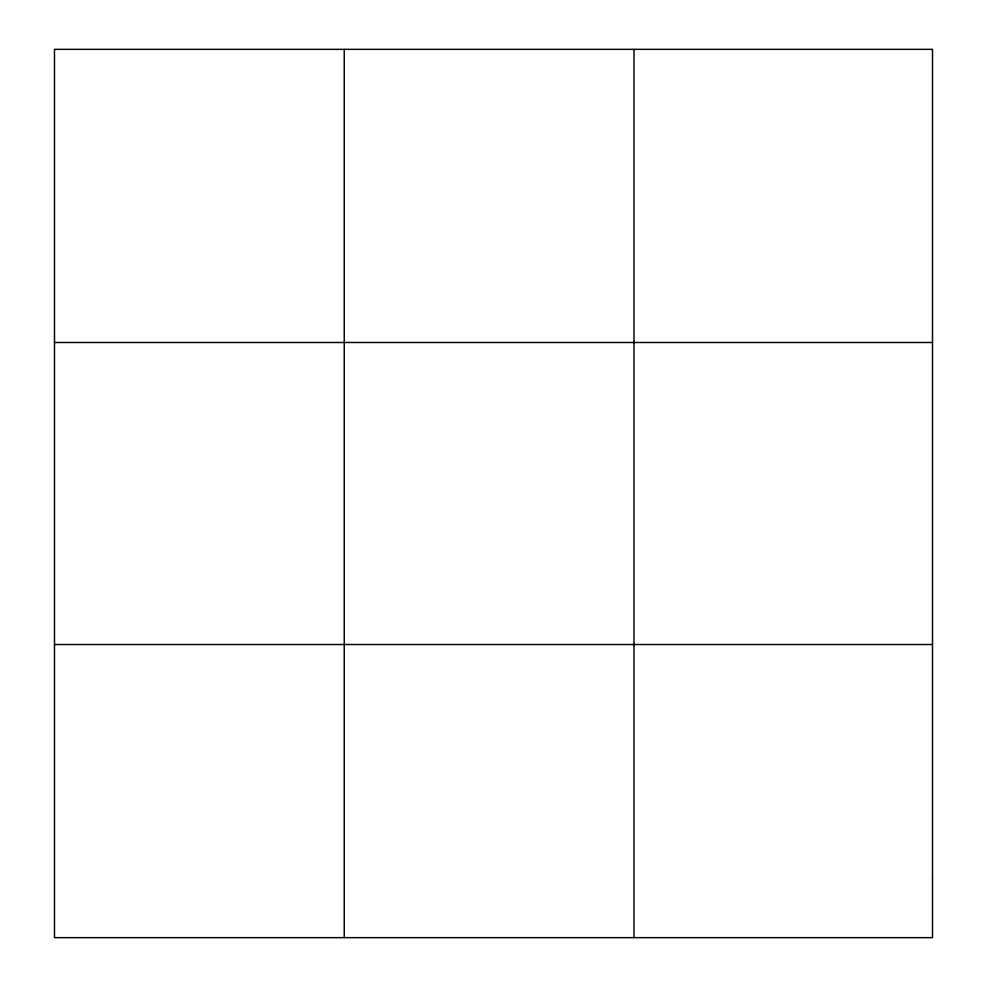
<?xml version="1.0" encoding="UTF-8"?>
<svg xmlns="http://www.w3.org/2000/svg" width="987" height="987" viewBox="0 0 987 987"><rect width="100%" height="100%" fill="white"/><g stroke="black" fill="none" stroke-linecap="round" stroke-linejoin="round"><path stroke-width="1.48" d="M344.241 49.35L344.241 937.65M633.987 49.35L633.987 937.65M54.495 342.489L932.505 342.489M54.495 644.511L932.505 644.511M932.505 879.022L932.505 937.65L54.495 937.65L54.495 49.35L932.505 49.35L932.505 879.022"/></g></svg>
